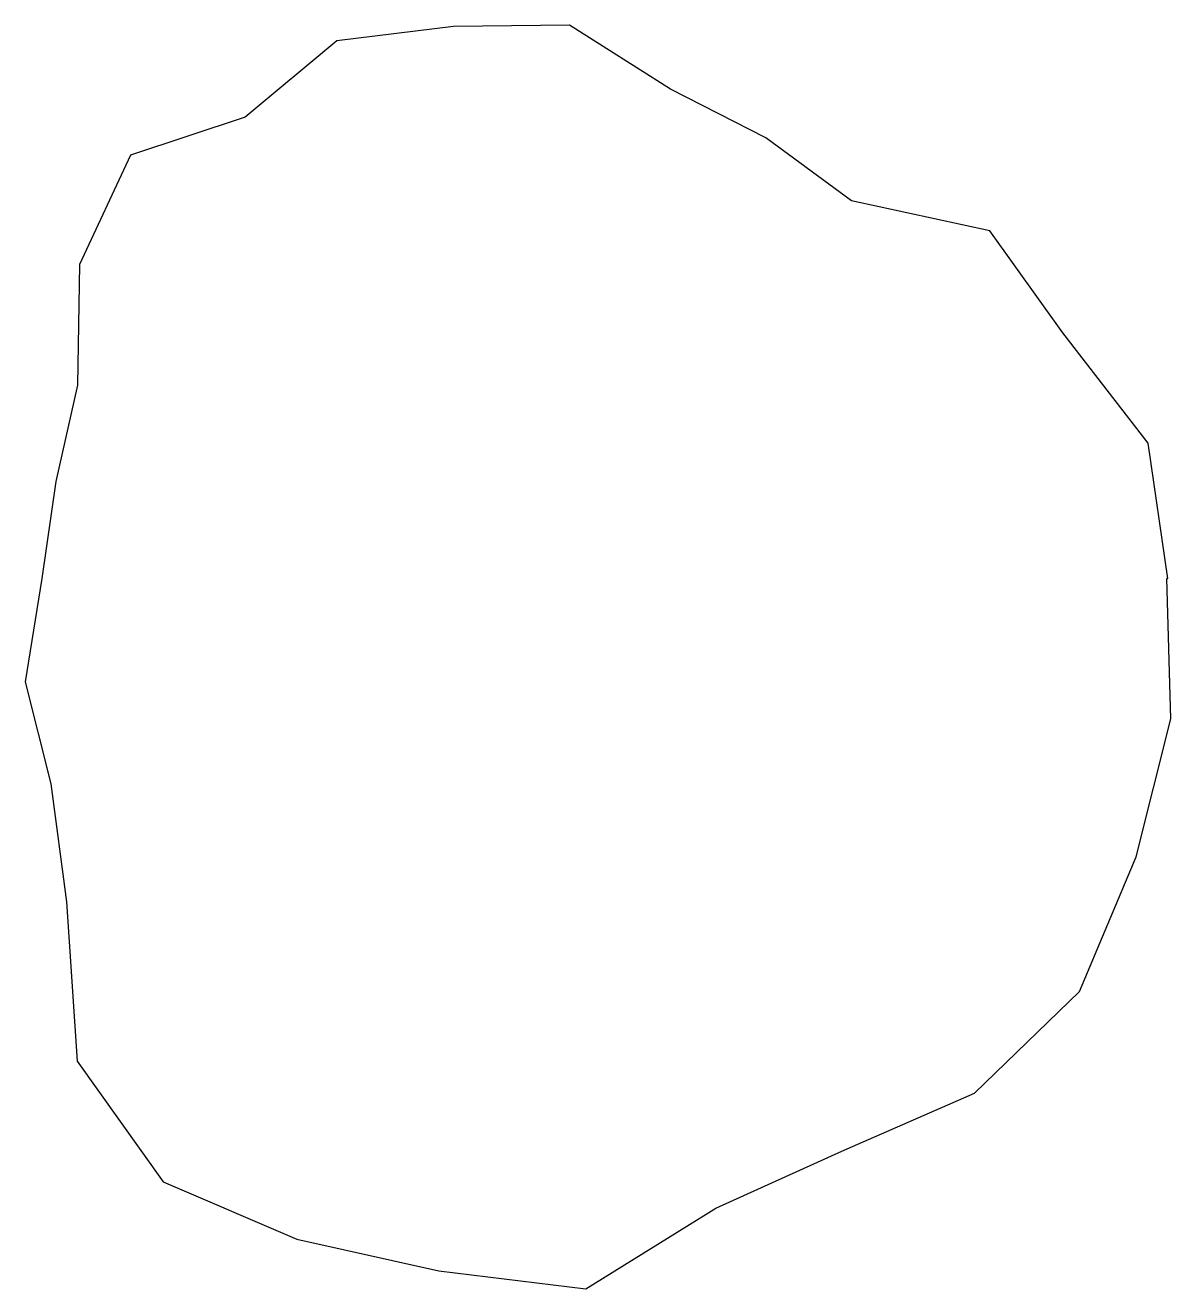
# Model space of a CAD drawing. Header units: metres. Extents: x -111 to 150, y -161 to 126.
import ezdxf

# ---------------------------------------------------------------- set-up
doc = ezdxf.new("R2010")
doc.units = ezdxf.units.M

msp = doc.modelspace()

# ---------------------------------------------------------------- linework, layer by layer
for p, q in [((-13.2, 125.55, -433.01), (-39.72, 122.24, -433.01)), ((13.22, 125.8, -433.01), (-13.2, 125.55, -433.01)), ((36.17, 111.31, -433.01), (13.22, 125.8, -433.01)), ((-39.72, 122.24, -433.01), (-60.56, 104.9, -433.01)), ((57.85, 100.2, -433.01), (36.17, 111.31, -433.01)), ((-60.56, 104.9, -433.01), (-86.66, 96.24, -433.01)), ((77.34, 85.9, -433.01), (57.85, 100.2, -433.01)), ((-86.66, 96.24, -433.01), (-98.27, 71.4, -433.01)), ((108.83, 79.07, -433.01), (77.34, 85.9, -433.01)), ((125.47, 55.86, -433.01), (108.83, 79.07, -433.01)), ((-98.27, 71.4, -433.01), (-98.7, 43.94, -433.01)), ((144.88, 30.8, -433.01), (125.47, 55.86, -433.01)), ((-98.7, 43.94, -433.01), (-103.67, 22.04, -433.01)), ((149.35, 0, -433.01), (144.88, 30.8, -433.01)), ((-103.67, 22.04, -433.01), (-106.82, 0, -433.01)), ((149.09, 0, -433.01), (149.35, 0, -433.01)), ((-106.82, 0, -433.01), (-110.59, -23.51, -433.01)), ((150, -31.88, -433.01), (149.09, 0, -433.01)), ((-110.59, -23.51, -433.01), (-104.78, -46.65, -433.01)), ((142.1, -63.27, -433.01), (150, -31.88, -433.01)), ((-104.78, -46.65, -433.01), (-101.2, -73.53, -433.01)), ((129.24, -93.9, -433.01), (142.1, -63.27, -433.01)), ((-101.2, -73.53, -433.01), (-98.8, -109.73, -433.01)), ((105.33, -116.98, -433.01), (129.24, -93.9, -433.01)), ((-98.8, -109.73, -433.01), (-79.21, -137.19, -433.01)), ((75.15, -130.16, -433.01), (105.33, -116.98, -433.01)), ((46.51, -143.14, -433.01), (75.15, -130.16, -433.01)), ((-79.21, -137.19, -433.01), (-48.81, -150.23, -433.01)), ((16.97, -161.46, -433.01), (46.51, -143.14, -433.01)), ((-48.81, -150.23, -433.01), (-16.54, -157.36, -433.01)), ((-16.54, -157.36, -433.01), (16.97, -161.46, -433.01))]:
    msp.add_line(p, q)

doc.saveas('drawing.dxf')
